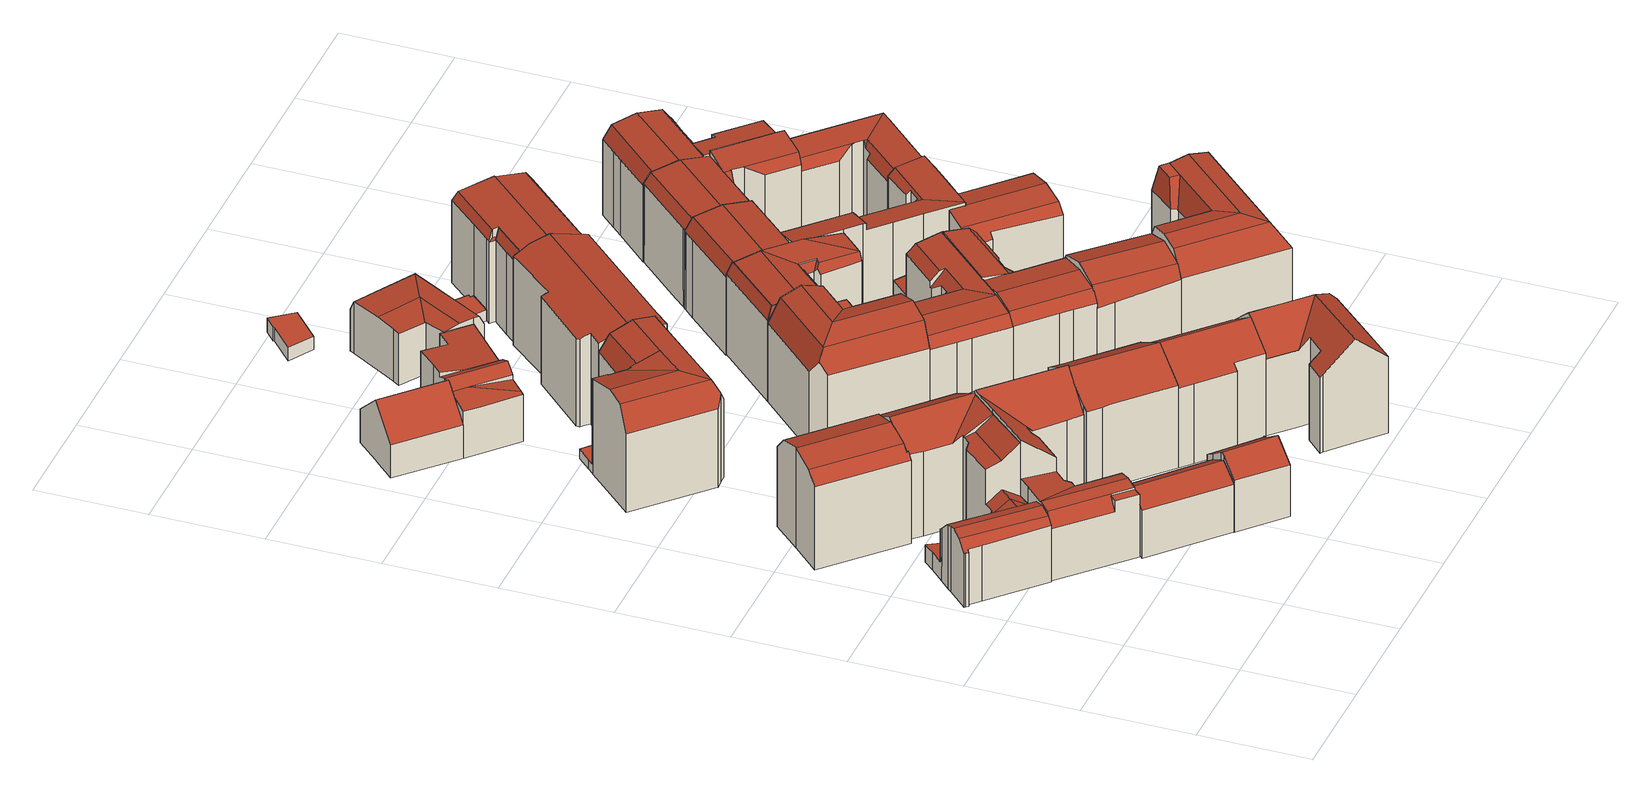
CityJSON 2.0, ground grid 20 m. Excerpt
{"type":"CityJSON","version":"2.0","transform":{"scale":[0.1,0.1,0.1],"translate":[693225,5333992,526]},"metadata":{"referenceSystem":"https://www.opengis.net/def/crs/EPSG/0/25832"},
"CityObjects":{
"building1":{"type":"Building","attributes":{"Gemeindeschluessel":"09162000","HoeheDach":"547.540","HoeheGrund":"527.199","Methode":"2000","NiedrigsteTraufeDesGebaeudes":"530.046","Geometrietyp2DReferenz":"3000","function":"31001_9998","roofType":"3100","measuredHeight":20.34,"storeysAboveGround":4},"geometry":[{"type":"MultiSurface","lod":"2","boundaries":[[[0,1,2,3,4,5]],[[6,7,8,9]],[[10,11,12,13,14,15]],[[16,17,18,19,20,0,5,21]],[[22,23,24,25]],[[26,27,28,29,30]],[[31,29,28,32,33,34,35,36,37,38]],[[26,30,39,40]],[[40,39,41,42]],[[43,44,42,41]],[[45,46,47,48]],[[49,8,7,47,46,50,51]],[[52,33,32,53]],[[31,43,41,39,30,29]],[[54,55,56,57]],[[1,58,59,56,55,2]],[[35,60,61,62,36]],[[63,24,23,64,65,66,45,48,67]],[[68,15,14,69,70,71]],[[72,17,16,73,74,75,22,25,76,6,9,11,10,77,78,79,80,81,82,83,84,54,57,61,60,85,52,53,27,26,40,42,44]],[[19,86,59,58,20]],[[6,76,67,48,47,7]],[[81,87,88,82]],[[80,79,70,69,89,90]],[[72,44,43,31,38]],[[91,92,93,94]],[[11,9,8,49,12]],[[82,88,95,83]],[[49,51,94,96,95,88,87,90,89,13,12]],[[53,32,28,27]],[[84,83,95,96,97]],[[78,71,70,79]],[[17,72,38,37,18]],[[85,34,33,52]],[[24,63,25]],[[60,35,34,85]],[[16,21,92,91,50,46,45,66,73]],[[14,13,89,69]],[[75,64,23,22]],[[61,57,56,59,86,62]],[[73,66,65,74]],[[54,84,97,3,2,55]],[[74,65,64,75]],[[0,20,58,1]],[[71,78,77,68]],[[19,18,37,36,62,86]],[[94,93,96]],[[50,91,94,51]],[[25,63,67,76]],[[3,97,96,93,4]],[[80,90,87,81]],[[68,77,10,15]],[[92,21,5,4,93]]],"semantics":{"surfaces":[{"type":"WallSurface"},{"type":"RoofSurface"},{"type":"GroundSurface"}],"values":[0,0,0,0,0,0,1,0,0,0,1,1,0,1,0,1,0,1,1,2,0,0,0,0,0,1,0,0,1,0,0,0,0,0,0,0,0,0,0,0,0,0,0,1,0,1,1,1,0,1,0,0,1]}}]},
"building2":{"type":"Building","attributes":{"Gemeindeschluessel":"09162000","HoeheDach":"546.830","HoeheGrund":"527.171","Methode":"2000","NiedrigsteTraufeDesGebaeudes":"542.713","Geometrietyp2DReferenz":"3000","function":"31001_1000","roofType":"3100","measuredHeight":19.66,"storeysAboveGround":5},"geometry":[{"type":"MultiSurface","lod":"2","boundaries":[[[98,99,100,101,102,103]],[[104,105,106,107]],[[100,108,109,110,101]],[[27,53,52,106,105,111,112,113,26]],[[114,98,103,115]],[[113,109,108,26]],[[111,105,104,115,103,102]],[[116,52,53,117]],[[112,111,102,101,110]],[[53,27,99,98,114,117]],[[52,116,107,106]],[[116,117,114,115,104,107]],[[112,110,109,113]],[[27,26,108,100,99]]],"semantics":{"surfaces":[{"type":"RoofSurface"},{"type":"WallSurface"},{"type":"GroundSurface"}],"values":[0,1,0,2,0,1,1,1,1,1,1,0,1,1]}}]},
"building3":{"type":"Building","attributes":{"Gemeindeschluessel":"09162000","HoeheDach":"539.327","HoeheGrund":"527.810","Methode":"1000","NiedrigsteTraufeDesGebaeudes":"537.065","Geometrietyp2DReferenz":"3000","function":"31001_1000","roofType":"3100","measuredHeight":11.52,"storeysAboveGround":2},"geometry":[{"type":"MultiSurface","lod":"2","boundaries":[[[118,119,120,121,122,123,124,125,126,127,128]],[[123,129,130,124]],[[131,132,133,134,135,136]],[[120,137,138,121]],[[120,119,118,132,131,137]],[[121,138,139,122]],[[128,133,132,118]],[[138,137,131,136,130,129,139]],[[126,135,134,127]],[[130,136,135,126,125,124]],[[122,139,129,123]],[[127,134,133,128]]],"semantics":{"surfaces":[{"type":"GroundSurface"},{"type":"WallSurface"},{"type":"RoofSurface"}],"values":[0,1,2,1,1,1,1,2,1,1,1,1]}}]},
"building4":{"type":"Building","attributes":{"Gemeindeschluessel":"09162000","HoeheDach":"548.520","HoeheGrund":"527.430","Methode":"2000","NiedrigsteTraufeDesGebaeudes":"537.523","Geometrietyp2DReferenz":"3000","function":"31001_1000","roofType":"3100","measuredHeight":21.09,"storeysAboveGround":4},"geometry":[{"type":"MultiSurface","lod":"2","boundaries":[[[140,141,142,143]],[[144,145,146,147,148,149,150,151]],[[152,153,148,147,154,155]],[[156,157,158]],[[159,160,161,162]],[[146,163,164,165,154,147]],[[166,167,168,141,140]],[[152,155,169,170]],[[171,172,173,174,175,176]],[[177,178,179,180,181,166,140,143,182,159,162,183,172,171,184,185,153,152,170,186,187]],[[188,161,160,189,142,141,190]],[[148,153,185,191,192,149]],[[193,150,149,192]],[[170,169,194,186]],[[195,188,190,196,197]],[[182,189,160,159]],[[191,196,190,168,167,193,192]],[[175,174,157,156]],[[143,142,189,182]],[[191,185,184,198,199,197,196]],[[146,145,179,178,163]],[[186,194,200,187]],[[184,171,176,201,202,198]],[[165,200,194,169,155,154]],[[141,168,190]],[[183,162,161,188,195,203]],[[144,180,179,145]],[[177,164,163,178]],[[180,144,151,181]],[[202,201,158]],[[183,203,173,172]],[[199,198,202,158,157]],[[177,187,200,165,164]],[[166,181,151,150,193,167]],[[195,197,199,157,174,173,203]],[[176,175,156,158,201]]],"semantics":{"surfaces":[{"type":"WallSurface"},{"type":"RoofSurface"},{"type":"GroundSurface"}],"values":[0,1,0,0,0,1,0,0,0,2,1,0,0,0,1,0,1,0,0,0,0,0,0,1,0,0,0,0,0,0,0,1,0,0,1,1]}}]},
"building5":{"type":"Building","attributes":{"Gemeindeschluessel":"09162000","HoeheDach":"540.733","HoeheGrund":"527.730","Methode":"2000","NiedrigsteTraufeDesGebaeudes":"536.759","Geometrietyp2DReferenz":"3000","function":"31001_1000","roofType":"3100","measuredHeight":13,"storeysAboveGround":3},"geometry":[{"type":"MultiSurface","lod":"2","boundaries":[[[204,205,206,207]],[[208,209,210,211,212,213]],[[214,215,216,217]],[[217,210,209,208,218,219,220,221,204,207,214]],[[212,211,216,215,206,205,222,223]],[[213,212,223,224,225]],[[224,223,222,221,220,219]],[[218,225,224,219]],[[208,213,225,218]],[[207,206,215,214]],[[217,216,211,210]],[[221,222,205,204]]],"semantics":{"surfaces":[{"type":"WallSurface"},{"type":"GroundSurface"},{"type":"RoofSurface"}],"values":[0,0,0,1,2,2,0,0,0,0,0,0]}}]},
"building6":{"type":"Building","attributes":{"Gemeindeschluessel":"09162000","HoeheDach":"547.360","HoeheGrund":"527.090","Methode":"2000","NiedrigsteTraufeDesGebaeudes":"528.860","Geometrietyp2DReferenz":"3000","function":"31001_9998","roofType":"3100","measuredHeight":20.27,"storeysAboveGround":5},"geometry":[{"type":"MultiSurface","lod":"2","boundaries":[[[226,227,228,229,230]],[[231,232,233,234,235,236,237,238,239,240,241,242,243,244,245,246,247,248,249,250,251,252,253,254,255,256,257]],[[258,259,260,261,262,263]],[[264,258,263,265,266,267]],[[261,260,268,257,256,255,254,253,269,270]],[[232,231,257,268,271,272]],[[273,274,275,276,251,250,249]],[[277,278,230,229,242,241,240]],[[279,280,273,249,248,247,246,281]],[[282,283,284,258,264,267,285]],[[262,261,270,286]],[[252,287,269,253]],[[284,288,272,271,268,260,259,258]],[[251,276,287,252]],[[265,263,280,279,281,289,278,277,266]],[[246,245,244,227,226,289,281]],[[230,278,289,226]],[[242,229,228,243]],[[286,270,269,287,276,275]],[[234,233,288,284,283,235]],[[243,228,227,244]],[[285,267,266,277,240,239,238,237]],[[262,286,274,273,280,263]],[[236,235,283,282,285,237]],[[286,262,286,275,274]],[[232,272,288,233]]],"semantics":{"surfaces":[{"type":"RoofSurface"},{"type":"GroundSurface"},{"type":"WallSurface"}],"values":[0,1,0,0,2,2,2,2,2,0,0,2,0,2,0,2,2,2,0,2,2,2,0,2,2,2]}}]},
"building7":{"type":"Building","attributes":{"Gemeindeschluessel":"09162000","HoeheDach":"538.811","HoeheGrund":"527.070","Methode":"1000","NiedrigsteTraufeDesGebaeudes":"533.576","Geometrietyp2DReferenz":"3000","function":"31001_1000","roofType":"3100","measuredHeight":11.74,"storeysAboveGround":2},"geometry":[{"type":"MultiSurface","lod":"2","boundaries":[[[290,291,292,293,294,295,296,297,298]],[[299,300,301,302,297,296,295,294]],[[303,304,305,301,300,299]],[[297,302,306,298]],[[298,306,307,290]],[[292,291,290,307,305,304]],[[293,303,299,294]],[[292,304,303,293]],[[305,307,306,302,301]]],"semantics":{"surfaces":[{"type":"GroundSurface"},{"type":"WallSurface"},{"type":"RoofSurface"}],"values":[0,1,2,1,1,1,1,1,2]}}]},
"building8":{"type":"Building","attributes":{"Gemeindeschluessel":"09162000","HoeheDach":"532.096","HoeheGrund":"527.720","Methode":"1000","NiedrigsteTraufeDesGebaeudes":"531.254","Geometrietyp2DReferenz":"3000","function":"31001_2000","roofType":"2100","measuredHeight":4.38},"geometry":[{"type":"MultiSurface","lod":"2","boundaries":[[[308,309,310,311,312,313]],[[312,311,310,314,315,214]],[[316,309,308,317]],[[317,308,313,217]],[[310,309,316,314]],[[217,313,312,214]],[[317,217,214,315,314,316]]],"semantics":{"surfaces":[{"type":"RoofSurface"},{"type":"WallSurface"},{"type":"GroundSurface"}],"values":[0,1,1,1,1,1,2]}}]},
"building9":{"type":"Building","attributes":{"Gemeindeschluessel":"09162000","HoeheDach":"547.782","HoeheGrund":"527.600","Methode":"1000","NiedrigsteTraufeDesGebaeudes":"543.523","Geometrietyp2DReferenz":"3000","function":"31001_1000","roofType":"3100","measuredHeight":20.18,"storeysAboveGround":4},"geometry":[{"type":"MultiSurface","lod":"2","boundaries":[[[318,319,320,321]],[[322,323,324,325,326,327,328,329,330,318,321]],[[321,320,331,322]],[[332,333,334,328,327]],[[330,335,319,318]],[[334,336,335,330,329,328]],[[324,323,322,331,337,338]],[[339,340,338,337,336,334,333,332]],[[325,324,338,340,339,326]],[[337,331,320,319,335,336]],[[326,339,332,327]]],"semantics":{"surfaces":[{"type":"WallSurface"},{"type":"GroundSurface"},{"type":"RoofSurface"}],"values":[0,1,0,0,0,0,0,2,0,2,0]}}]},
"building10":{"type":"Building","attributes":{"Gemeindeschluessel":"09162000","HoeheDach":"538.370","HoeheGrund":"527.140","Methode":"2000","NiedrigsteTraufeDesGebaeudes":"535.741","Geometrietyp2DReferenz":"3000","function":"31001_1000","roofType":"2100","measuredHeight":11.23,"storeysAboveGround":3},"geometry":[{"type":"MultiSurface","lod":"2","boundaries":[[[341,342,343,344,345,293]],[[346,347,348,349,350,342,341,293,351,292,352,290,353,298,354,355,356,357,358,359]],[[357,360,361,358]],[[362,363,364,290,352,292]],[[365,366,367]],[[342,350,349,348,347,346,359,368,369,367,366,370,371,372,373,343]],[[364,374,375,376,298,353,290]],[[344,343,373,377,378,345]],[[358,361,368,359]],[[298,376,379,354]],[[372,371,377]],[[345,378,362,292,351,293]],[[380,381,360,357,356,355]],[[370,366,365,374,364,363]],[[373,372,377]],[[365,375,374]],[[377,371,370,363,362,378]],[[365,367,369,368,361,360,381,380,379,376,375]],[[354,379,380,355]]],"semantics":{"surfaces":[{"type":"WallSurface"},{"type":"GroundSurface"},{"type":"RoofSurface"}],"values":[0,1,0,0,0,0,0,2,0,0,0,0,0,2,2,0,2,2,0]}}]},
"building11":{"type":"Building","attributes":{"Gemeindeschluessel":"09162000","HoeheDach":"547.700","HoeheGrund":"527.640","Methode":"1000","NiedrigsteTraufeDesGebaeudes":"543.027","Geometrietyp2DReferenz":"3000","function":"31001_1000","roofType":"3100","measuredHeight":20.06,"storeysAboveGround":4},"geometry":[{"type":"MultiSurface","lod":"2","boundaries":[[[382,383,384,385,386,331,387]],[[388,383,382,389]],[[390,391,392,393,321,394]],[[395,396,397,388,389,324,322,321,393,392]],[[387,331,322,324]],[[397,384,383,388]],[[386,391,390,394,331]],[[389,382,387,324]],[[322,331,394,321]],[[396,385,384,397]],[[396,395,392,391,386,385]]],"semantics":{"surfaces":[{"type":"RoofSurface"},{"type":"WallSurface"},{"type":"GroundSurface"}],"values":[0,1,1,2,1,1,0,1,1,1,1]}}]},
"building12":{"type":"Building","attributes":{"Gemeindeschluessel":"09162000","HoeheDach":"548.233","HoeheGrund":"527.367","Methode":"2000","NiedrigsteTraufeDesGebaeudes":"542.551","Geometrietyp2DReferenz":"3000","function":"31001_9998","roofType":"3100","measuredHeight":20.87,"storeysAboveGround":4},"geometry":[{"type":"MultiSurface","lod":"2","boundaries":[[[398,399,400]],[[401,402,400,403,404]],[[404,403,405,406,407]],[[408,409,410,411]],[[412,398,413,414]],[[414,413,415,416]],[[417,418,419,420]],[[411,410,421,407,406,422,423]],[[416,415,418,417]],[[424,425,426,427]],[[400,399,428,405,403]],[[405,428,429]],[[401,404,430,431]],[[408,411,423,412,414,416,417,420,424,427]],[[402,419,418,415,413,398,400]],[[421,410,409,432,430]],[[404,407,421,430]],[[408,427,426,432,409]],[[420,419,402,401,431,425,424]],[[429,422,406,405]],[[430,432,426,425,431]],[[412,423,422,429,428,399,398]]],"semantics":{"surfaces":[{"type":"WallSurface"},{"type":"RoofSurface"},{"type":"GroundSurface"}],"values":[0,1,1,0,0,0,0,0,0,0,1,0,1,2,1,1,1,0,0,1,1,0]}}]},
"building13":{"type":"Building","attributes":{"Gemeindeschluessel":"09162000","HoeheDach":"548.123","HoeheGrund":"527.850","Methode":"1000","NiedrigsteTraufeDesGebaeudes":"542.535","Geometrietyp2DReferenz":"3000","function":"31001_9998","roofType":"3100","measuredHeight":20.27,"storeysAboveGround":4},"geometry":[{"type":"MultiSurface","lod":"2","boundaries":[[[433,434,435,436,437,438,439]],[[440,441,442,443,444,445,446,447]],[[448,449,450,451]],[[452,453,454,455,451,450]],[[456,457,441,440]],[[435,458,459,460,461,436]],[[462,463,439,438,437,457,456,464,453,452,450,449]],[[465,461,460,466,444,443]],[[467,468,433,439,463,469]],[[468,470,458,435,434,433]],[[454,453,464,471]],[[472,437,436,461,465,443,442]],[[473,469,463,462,449,448]],[[459,458,470,468,467,469,473,448,451,455,454,471,474,447,446,445,444,466,460]],[[474,471,464,456,440,447]],[[457,437,472,442,441]]],"semantics":{"surfaces":[{"type":"RoofSurface"},{"type":"WallSurface"},{"type":"GroundSurface"}],"values":[0,1,1,1,0,1,0,1,1,1,1,0,1,2,1,0]}}]},
"building14":{"type":"Building","attributes":{"Gemeindeschluessel":"09162000","HoeheDach":"546.433","HoeheGrund":"527.160","Methode":"2000","NiedrigsteTraufeDesGebaeudes":"544.111","Geometrietyp2DReferenz":"3000","function":"31001_1000","roofType":"3100","measuredHeight":19.27,"storeysAboveGround":4},"geometry":[{"type":"MultiSurface","lod":"2","boundaries":[[[475,476,477,478,479,480]],[[481,482,483,484]],[[485,486,487,488,489,490]],[[491,492,493,494]],[[484,483,495,496]],[[497,498,499,491,494,500,481,484,496,501,502,503,504,505,489,488,487,506,507,508]],[[509,490,489,505,504,510]],[[497,476,475,498]],[[479,478,477,508,507,506,487,486]],[[480,479,486,485,490,509,510,511,512,513,495,483,482,514,493,492]],[[513,512,502,501,496,495]],[[499,498,475,480,492,491]],[[508,477,476,497]],[[512,511,510,504,503,502]],[[500,494,493,514,482,481]]],"semantics":{"surfaces":[{"type":"RoofSurface"},{"type":"WallSurface"},{"type":"GroundSurface"}],"values":[0,1,1,1,1,2,1,1,1,0,1,1,1,1,1]}}]},
"building15":{"type":"Building","attributes":{"Gemeindeschluessel":"09162000","HoeheDach":"544.700","HoeheGrund":"527.503","Methode":"2000","NiedrigsteTraufeDesGebaeudes":"541.056","Geometrietyp2DReferenz":"3000","function":"31001_9998","roofType":"3100","measuredHeight":17.2,"storeysAboveGround":4},"geometry":[{"type":"MultiSurface","lod":"2","boundaries":[[[515,516,517,518]],[[519,520,521,522]],[[515,523,524,525,516]],[[526,527,528,529]],[[521,530,531,532,522]],[[533,534,535,536,537,538]],[[518,517,539,540]],[[541,532,531,542]],[[529,528,543,544]],[[545,525,524,546,547,548,549]],[[534,533,550,551]],[[528,527,535,534,551,543]],[[552,548,547,553]],[[554,546,524,523]],[[537,542,531,530,538]],[[552,544,543,551,550,549,548]],[[533,545,549,550]],[[536,526,529,544,552,553,554,523,515,518,540,541,542,537]],[[519,539,517,516,525,545,520]],[[536,535,527,526]],[[533,538,530,521,520,545]],[[553,547,546,554]],[[541,540,539,519,522,532]]],"semantics":{"surfaces":[{"type":"WallSurface"},{"type":"RoofSurface"},{"type":"GroundSurface"}],"values":[0,0,0,0,1,0,0,0,0,1,1,1,0,0,0,0,1,2,1,0,1,0,0]}}]},
"building16":{"type":"Building","attributes":{"Gemeindeschluessel":"09162000","HoeheDach":"537.141","HoeheGrund":"526.760","Methode":"2000","NiedrigsteTraufeDesGebaeudes":"534.726","Geometrietyp2DReferenz":"3000","function":"31001_9998","roofType":"3100","measuredHeight":10.38,"storeysAboveGround":3},"geometry":[{"type":"MultiSurface","lod":"2","boundaries":[[[555,556,557,558,559,560,561,562]],[[563,564,565,566,567,568]],[[565,569,566]],[[570,571,572,573,574,575]],[[576,568,567,566,577,578,579]],[[580,581,582,583,584,585,586,557,556,555,562,575,574,573,587,588,589,590]],[[591,592,558,557,586,585]],[[582,581,563,568,576,583]],[[584,583,576,579,591,585]],[[593,577,566,594,595,572,571]],[[562,561,570,575]],[[596,569,565,590,589,588,597]],[[581,580,590,565,564,563]],[[560,559,577,593,571,570,561]],[[579,578,577,559,558,592,591]],[[572,595,597,588,587,573]],[[594,566,569,596,597,595]]],"semantics":{"surfaces":[{"type":"WallSurface"},{"type":"RoofSurface"},{"type":"GroundSurface"}],"values":[0,1,0,0,1,2,0,0,0,1,0,0,0,1,1,0,1]}}]},
"building17":{"type":"Building","attributes":{"Gemeindeschluessel":"09162000","HoeheDach":"545.738","HoeheGrund":"527.358","Methode":"2000","NiedrigsteTraufeDesGebaeudes":"542.927","Geometrietyp2DReferenz":"3000","function":"31001_9998","roofType":"3100","measuredHeight":18.38,"storeysAboveGround":4},"geometry":[{"type":"MultiSurface","lod":"2","boundaries":[[[598,599,600,601,602]],[[603,604,605,606]],[[607,608,609,610,611]],[[612,613,614]],[[615,616,617,618,609,608]],[[619,620,621,622,623]],[[624,625,613]],[[621,626,603,606,622]],[[411,423,627,628,625,624]],[[620,629,607,611,626,621]],[[630,631,605,604,632,610,609,618]],[[633,634,614]],[[635,634,636,637,601,623,605,631]],[[630,638,639,640,641,642,643,635,631]],[[627,423,599,598]],[[618,617,638,630]],[[632,604,603]],[[615,608,607,629]],[[606,605,623,622]],[[636,634,633]],[[615,629,620,619,600,599,423,411,640,639,616]],[[627,598,602,644,628]],[[635,643,612,614,634]],[[637,644,602,601]],[[643,642,613,612]],[[628,644,636,633,614,613,625]],[[619,623,601,600]],[[636,644,637]],[[411,624,641,640]],[[613,642,641,624]],[[639,638,617,616]],[[611,610,632,603,626]]],"semantics":{"surfaces":[{"type":"WallSurface"},{"type":"RoofSurface"},{"type":"GroundSurface"}],"values":[0,0,1,0,0,0,0,1,0,0,1,0,1,0,0,1,0,0,0,0,2,1,1,0,0,1,0,0,0,1,0,1]}}]},
"building18":{"type":"Building","attributes":{"Gemeindeschluessel":"09162000","HoeheDach":"529.308","HoeheGrund":"526.653","Methode":"2000","NiedrigsteTraufeDesGebaeudes":"529.111","Geometrietyp2DReferenz":"3000","function":"31001_2523","roofType":"1000","measuredHeight":2.65},"geometry":[{"type":"MultiSurface","lod":"2","boundaries":[[[645,646,647,648]],[[646,649,650,651,652,653,654,647]],[[655,651,650,656]],[[648,657,658,659,655,656,660,645]],[[657,654,653,658]],[[658,653,652,659]],[[660,649,646,645]],[[648,647,654,657]],[[656,650,649,660]],[[659,652,651,655]]],"semantics":{"surfaces":[{"type":"WallSurface"},{"type":"RoofSurface"},{"type":"GroundSurface"}],"values":[0,1,0,2,0,0,0,0,0,0]}}]},
"building19":{"type":"Building","attributes":{"Gemeindeschluessel":"09162000","HoeheDach":"546.330","HoeheGrund":"527.609","Methode":"2000","NiedrigsteTraufeDesGebaeudes":"541.416","Geometrietyp2DReferenz":"3000","function":"31001_9998","roofType":"3100","measuredHeight":18.72,"storeysAboveGround":4},"geometry":[{"type":"MultiSurface","lod":"2","boundaries":[[[661,662,663,664]],[[665,666,667,668]],[[669,670,671,672]],[[662,673,674,663]],[[675,676,677,678]],[[664,663,674,670,669,678,677]],[[675,678,669,672,665,668,679]],[[676,680,661,664,677]],[[676,675,679,680]],[[673,667,666,671,670,674]],[[668,667,673,662,661,680,679]],[[672,671,666,665]]],"semantics":{"surfaces":[{"type":"RoofSurface"},{"type":"WallSurface"},{"type":"GroundSurface"}],"values":[0,1,1,0,1,1,2,0,1,0,1,1]}}]},
"building20":{"type":"Building","attributes":{"Gemeindeschluessel":"09162000","HoeheDach":"529.139","HoeheGrund":"526.940","Methode":"1000","NiedrigsteTraufeDesGebaeudes":"529.139","Geometrietyp2DReferenz":"3000","function":"31001_2000","roofType":"1000","measuredHeight":2.2},"geometry":[{"type":"MultiSurface","lod":"2","boundaries":[[[681,682,683,684,685,686,687,688,689,690]],[[686,691,692,687]],[[693,694,690,689,688,695]],[[682,681,690,694,696,697]],[[698,697,696,694,693,695,692,691,699,700]],[[700,699,691,686,685,684]],[[683,682,697,698,700,684]],[[687,692,695,688]]],"semantics":{"surfaces":[{"type":"GroundSurface"},{"type":"WallSurface"},{"type":"RoofSurface"}],"values":[0,1,1,1,2,1,1,1]}}]},
"building21":{"type":"Building","attributes":{"Gemeindeschluessel":"09162000","HoeheDach":"528.718","HoeheGrund":"527.448","Methode":"2000","NiedrigsteTraufeDesGebaeudes":"528.483","Geometrietyp2DReferenz":"3000","function":"31001_2000","roofType":"1000","measuredHeight":1.27},"geometry":[{"type":"MultiSurface","lod":"2","boundaries":[[[701,702,703,704]],[[704,703,705,616]],[[639,706,702,701]],[[616,705,706,639]],[[703,702,706,705]],[[616,639,701,704]]],"semantics":{"surfaces":[{"type":"WallSurface"},{"type":"RoofSurface"},{"type":"GroundSurface"}],"values":[0,0,0,0,1,2]}}]},
"building22":{"type":"Building","attributes":{"Gemeindeschluessel":"09162000","HoeheDach":"545.084","HoeheGrund":"527.496","Methode":"2000","NiedrigsteTraufeDesGebaeudes":"531.390","Geometrietyp2DReferenz":"3000","function":"31001_9998","roofType":"3100","measuredHeight":17.59,"storeysAboveGround":4},"geometry":[{"type":"MultiSurface","lod":"2","boundaries":[[[707,708,709,710,711,712]],[[713,714,715,716]],[[717,718,719,720,721,722,723,724]],[[725,719,718,726]],[[727,728,729,730]],[[722,731,732,710,709,733,723]],[[734,735,736,737,738]],[[708,739,740,741,733,709]],[[742,721,720,743]],[[741,740,744,745,746]],[[741,746,724,723,733]],[[747,748,749,750,751,752]],[[753,754,755]],[[734,738,714,713]],[[756,729,728,757,712,711]],[[758,759,736,735]],[[760,761,759,758]],[[762,763,761,760]],[[764,715,714,738,737,753]],[[716,715,764,765,750,749,766]],[[707,712,757,767]],[[768,769,717,724,746,745,770]],[[771,772,763,762]],[[765,764,753,755,773]],[[537,744,740,739]],[[753,768,770,754]],[[766,749,748,774]],[[536,752,751,773,755,754,770,745,744,537]],[[775,747,752,536]],[[771,726,718,717,769,772]],[[776,742,743,725,726,771,762,760,758,735,734,713,716,766,774,775,536,537,739,708,707,767,727,730]],[[742,776,731,722,721]],[[737,736,759,761,763,772,769,768,753]],[[767,757,728,727]],[[732,756,711,710]],[[750,765,773,751]],[[776,730,729,756,732,731]],[[743,720,719,725]],[[774,748,747,775]]],"semantics":{"surfaces":[{"type":"WallSurface"},{"type":"RoofSurface"},{"type":"GroundSurface"}],"values":[0,0,1,0,0,1,0,0,0,1,0,1,0,0,1,0,0,0,1,0,0,0,0,1,0,1,0,0,0,0,2,0,1,0,1,1,0,0,0]}}]},
"building23":{"type":"Building","attributes":{"Gemeindeschluessel":"09162000","HoeheDach":"545.380","HoeheGrund":"527.005","Methode":"2000","NiedrigsteTraufeDesGebaeudes":"542.810","Geometrietyp2DReferenz":"3000","function":"31001_9998","roofType":"3100","measuredHeight":18.38,"storeysAboveGround":4},"geometry":[{"type":"MultiSurface","lod":"2","boundaries":[[[777,778,779,780,781,782,783]],[[784,785,786,787]],[[788,789,790,786,785]],[[791,792,793,794]],[[777,795,796,797,778]],[[798,799,800,801]],[[802,803,804,805]],[[794,793,803,802]],[[788,782,781,789]],[[806,780,792,807]],[[808,809,799,798]],[[791,810,811,807,792]],[[812,801,800,795,777,783]],[[808,813,797,796,809]],[[814,789,781,780,806]],[[811,790,789,814]],[[780,779,804,803,793,792]],[[813,805,804,779,778,797]],[[811,814,806,807]],[[784,812,783,782,788,785]],[[800,799,809,796,795]],[[787,786,790,811,810]],[[812,784,787,810,791,794,802,805,813,808,798,801]]],"semantics":{"surfaces":[{"type":"RoofSurface"},{"type":"WallSurface"},{"type":"GroundSurface"}],"values":[0,1,0,1,0,1,1,1,1,1,1,1,1,1,1,1,0,1,0,1,0,1,2]}}]},
"building24":{"type":"Building","attributes":{"Gemeindeschluessel":"09162000","HoeheDach":"533.573","HoeheGrund":"527.496","Methode":"2000","NiedrigsteTraufeDesGebaeudes":"532.804","Geometrietyp2DReferenz":"3000","function":"31001_2000","roofType":"1000","measuredHeight":6.08},"geometry":[{"type":"MultiSurface","lod":"2","boundaries":[[[739,815,816,537]],[[817,818,815,739]],[[542,819,818,817]],[[542,817,739,537]],[[537,816,819,542]],[[816,815,818,819]]],"semantics":{"surfaces":[{"type":"WallSurface"},{"type":"GroundSurface"},{"type":"RoofSurface"}],"values":[0,0,0,1,0,2]}}]},
"building25":{"type":"Building","attributes":{"Gemeindeschluessel":"09162000","HoeheDach":"545.380","HoeheGrund":"527.255","Methode":"2000","NiedrigsteTraufeDesGebaeudes":"541.291","Geometrietyp2DReferenz":"3000","function":"31001_1000","roofType":"3100","measuredHeight":18.12,"storeysAboveGround":4},"geometry":[{"type":"MultiSurface","lod":"2","boundaries":[[[820,821,822,823,824]],[[825,826,827,828]],[[829,830,831,832]],[[833,834,835,836,837,824,823,838]],[[839,840,841,842,843,844]],[[845,846,822,821]],[[847,826,825,848,849,829,832,850,851,852,853,845,821,820,854,855,856,857,858,859,860,861,862,863,864,865]],[[863,862,866,843,842]],[[839,867,847,865,840]],[[844,843,866,868,869,870,871]],[[872,873,838]],[[848,874,875,849]],[[852,876,877,853]],[[857,878,879,858]],[[857,856,835,834,880,878]],[[864,841,840,865]],[[859,870,869,860]],[[850,881,882,851]],[[852,851,882,883,884,885,876]],[[848,825,828,886,887,874]],[[832,831,881,850]],[[886,888,880,834,833,887]],[[827,867,839,844,888,886,828]],[[889,883,882,881,831,830]],[[854,837,836,855]],[[872,838,885,884,890]],[[820,824,837,854]],[[829,849,875,873,872,890,889,830]],[[826,847,867,827]],[[844,871,879,878,880,888]],[[861,868,866,862]],[[859,858,879,871,870]],[[855,836,835,856]],[[890,884,883,889]],[[823,822,846,877,876,885,838]],[[863,842,841,864]],[[853,877,846,845]],[[875,874,887,833,838,873]],[[860,869,868,861]]],"semantics":{"surfaces":[{"type":"WallSurface"},{"type":"RoofSurface"},{"type":"GroundSurface"}],"values":[0,0,0,1,1,0,2,0,0,1,0,0,0,0,0,0,0,0,0,0,0,0,1,1,0,1,0,0,0,1,0,0,0,1,1,0,0,1,0]}}]},
"building26":{"type":"Building","attributes":{"Gemeindeschluessel":"09162000","HoeheDach":"530.156","HoeheGrund":"527.560","Methode":"1000","NiedrigsteTraufeDesGebaeudes":"529.762","Geometrietyp2DReferenz":"3000","function":"31001_2000","roofType":"1000","measuredHeight":2.6},"geometry":[{"type":"MultiSurface","lod":"2","boundaries":[[[891,892,893,894]],[[895,896,897,898]],[[898,897,892,891]],[[895,898,891,894]],[[894,893,896,895]],[[893,892,897,896]]],"semantics":{"surfaces":[{"type":"WallSurface"},{"type":"GroundSurface"},{"type":"RoofSurface"}],"values":[0,0,0,1,0,2]}}]},
"building27":{"type":"Building","attributes":{"Gemeindeschluessel":"09162000","HoeheDach":"547.700","HoeheGrund":"527.727","Methode":"2000","NiedrigsteTraufeDesGebaeudes":"542.584","Geometrietyp2DReferenz":"3000","function":"31001_9998","roofType":"3100","measuredHeight":19.97,"storeysAboveGround":4},"geometry":[{"type":"MultiSurface","lod":"2","boundaries":[[[899,900,901,902,903]],[[904,905,906,907]],[[908,909,910,911,912,913,914,915,916]],[[909,908,917,918,919]],[[914,920,921,922,907,906,915]],[[921,920,923,924]],[[915,906,905,916]],[[909,919,925,910]],[[924,923,926,927]],[[917,928,899,903,918]],[[918,903,902,925,919]],[[899,928,905,904]],[[912,911,901,900,929,927,926]],[[930,924,927,929]],[[930,922,921,924]],[[930,904,907,922]],[[912,926,923,913]],[[911,910,925,902,901]],[[913,923,920,914]],[[908,916,905,928,917]],[[930,929,900,899,904]]],"semantics":{"surfaces":[{"type":"RoofSurface"},{"type":"GroundSurface"},{"type":"WallSurface"}],"values":[0,0,1,2,2,0,2,2,0,0,0,0,2,0,0,0,2,2,2,2,0]}}]},
"building28":{"type":"Building","attributes":{"Gemeindeschluessel":"09162000","HoeheDach":"529.843","HoeheGrund":"527.200","Methode":"1000","NiedrigsteTraufeDesGebaeudes":"529.843","Geometrietyp2DReferenz":"3000","function":"31001_2000","roofType":"1000","measuredHeight":2.64},"geometry":[{"type":"MultiSurface","lod":"2","boundaries":[[[931,932,933,934]],[[935,936,937,938]],[[937,932,931,938]],[[936,933,932,937]],[[935,934,933,936]],[[938,931,934,935]]],"semantics":{"surfaces":[{"type":"RoofSurface"},{"type":"GroundSurface"},{"type":"WallSurface"}],"values":[0,1,2,2,2,2]}}]},
"building29":{"type":"Building","attributes":{"Gemeindeschluessel":"09162000","HoeheDach":"529.860","HoeheGrund":"527.200","Methode":"1000","NiedrigsteTraufeDesGebaeudes":"529.860","Geometrietyp2DReferenz":"3000","function":"31001_2000","roofType":"1000","measuredHeight":2.66},"geometry":[{"type":"MultiSurface","lod":"2","boundaries":[[[939,940,941,942]],[[942,941,943,938]],[[938,937,939,942]],[[937,944,940,939]],[[938,943,944,937]],[[941,940,944,943]]],"semantics":{"surfaces":[{"type":"WallSurface"},{"type":"GroundSurface"},{"type":"RoofSurface"}],"values":[0,0,1,0,0,2]}}]},
"building30":{"type":"Building","attributes":{"Gemeindeschluessel":"09162000","HoeheDach":"545.210","HoeheGrund":"527.184","Methode":"2000","NiedrigsteTraufeDesGebaeudes":"542.199","Geometrietyp2DReferenz":"3000","function":"31001_2000","roofType":"3100","measuredHeight":18.03,"storeysAboveGround":4},"geometry":[{"type":"MultiSurface","lod":"2","boundaries":[[[851,945,946,947]],[[948,949,950,951,952]],[[953,954,955,956]],[[956,955,950,949]],[[957,958,959,960]],[[946,958,957,961,947]],[[962,963,964]],[[965,966,967,968]],[[969,970,971,972]],[[973,964,974,966,965]],[[852,948,952,963,962,975]],[[953,956,949,948,852,851,947,961,957,960,969,972]],[[950,955,954,976,951]],[[975,962,964,973]],[[960,959,967,966,974,977,970,969]],[[946,945,968,967,959,958]],[[964,977,974]],[[852,975,973,965,968,945,851]],[[963,952,951,976,971,970,977,964]],[[953,972,971,976,954]]],"semantics":{"surfaces":[{"type":"WallSurface"},{"type":"RoofSurface"},{"type":"GroundSurface"}],"values":[0,0,0,0,0,0,1,1,0,1,0,2,1,1,0,1,0,0,1,0]}}]},
"building31":{"type":"Building","attributes":{"Gemeindeschluessel":"09162000","HoeheDach":"530.019","HoeheGrund":"527.160","Methode":"1000","NiedrigsteTraufeDesGebaeudes":"529.594","Geometrietyp2DReferenz":"3000","function":"51009_1610","roofType":"1000","measuredHeight":2.86},"geometry":[{"type":"MultiSurface","lod":"2","boundaries":[[[978,979,980,981]],[[982,983,984,985]],[[984,979,978,985]],[[983,980,979,984]],[[985,978,981,982]],[[982,981,980,983]]],"semantics":{"surfaces":[{"type":"RoofSurface"},{"type":"GroundSurface"},{"type":"WallSurface"}],"values":[0,1,2,2,2,2]}}]},
"building32":{"type":"Building","attributes":{"Gemeindeschluessel":"09162000","HoeheDach":"533.523","HoeheGrund":"527.523","Methode":"3220","NiedrigsteTraufeDesGebaeudes":"533.523","Geometrietyp2DReferenz":"3000","function":"31001_2000","roofType":"9999","measuredHeight":6},"geometry":[{"type":"MultiSurface","lod":"2","boundaries":[[[986,767,707,987]],[[988,989,767,986]],[[990,988,986,987]],[[989,991,707,767]],[[990,991,989,988]],[[991,990,987,707]]],"semantics":{"surfaces":[{"type":"GroundSurface"},{"type":"WallSurface"},{"type":"RoofSurface"}],"values":[0,1,1,1,2,1]}}]},
"building33":{"type":"Building","attributes":{"Gemeindeschluessel":"09162000","HoeheDach":"545.148","HoeheGrund":"527.164","Methode":"2000","NiedrigsteTraufeDesGebaeudes":"541.810","Geometrietyp2DReferenz":"3000","function":"31001_2000","roofType":"3100","measuredHeight":17.98,"storeysAboveGround":4},"geometry":[{"type":"MultiSurface","lod":"2","boundaries":[[[992,993,994,995]],[[996,997,998,999]],[[1000,1001,1002,1003]],[[969,1004,1005,1006,1000,1003,1007,960]],[[1008,1009,1010,1011]],[[1011,1010,1012,1013]],[[960,1007,1009,1008]],[[999,1014,1015,1016,1017,1018,1019]],[[1020,995,996]],[[997,996,995,994,1021]],[[1018,1001,1000,1006,1022,1019]],[[1020,996,999,1019]],[[1023,1016,1015,1024]],[[1025,1017,1016,1023]],[[1024,1015,1014,1026]],[[1003,1002,1012,1010,1009,1007]],[[1006,1005,1022]],[[969,960,1008,1011,1013,1025,1023,1024,1026,998,997,1021,1027]],[[1021,994,993,1027]],[[1013,1012,1002,1001,1018,1017,1025]],[[1020,1019,1022,1005,1004,992,995]],[[999,998,1026,1014]],[[969,1027,993,992,1004]]],"semantics":{"surfaces":[{"type":"RoofSurface"},{"type":"WallSurface"},{"type":"GroundSurface"}],"values":[0,1,0,1,1,1,1,0,1,1,0,0,1,1,1,0,1,2,1,1,0,1,1]}}]},
"building34":{"type":"Building","attributes":{"Gemeindeschluessel":"09162000","HoeheDach":"543.284","HoeheGrund":"527.210","Methode":"2000","NiedrigsteTraufeDesGebaeudes":"540.744","Geometrietyp2DReferenz":"3000","function":"31001_9998","roofType":"1000","measuredHeight":16.07,"storeysAboveGround":4},"geometry":[{"type":"MultiSurface","lod":"2","boundaries":[[[1028,863,862,1029,1030,1031,1032,1033,953,972,1034,1035]],[[1032,1036,1037,1033]],[[1038,1034,972,1039]],[[1038,1039,1040,1041,1042,1043,1044]],[[862,1045,1046,1029]],[[1047,1044,1048,1049,1046,1045]],[[1050,1051,1038,1044,1047,1052]],[[1034,1038,1051,1035]],[[1028,1050,1052,863]],[[1029,1046,1049,1030]],[[1037,1036,1041,1040,1053]],[[1032,1031,1042,1041,1036]],[[862,863,1052,1047,1045]],[[1050,1028,1035,1051]],[[1033,1037,1053,953]],[[1031,1030,1049,1048,1043,1042]],[[972,953,1053,1040,1039]],[[1044,1043,1048]]],"semantics":{"surfaces":[{"type":"GroundSurface"},{"type":"WallSurface"},{"type":"RoofSurface"}],"values":[0,1,1,2,1,2,2,1,1,1,2,1,1,1,1,1,1,2]}}]}
},
"vertices":[
[199,452,214],[175,475,189],[154,495,181],[154,495,113],[175,475,133],[199,452,111],[40,512,12],[40,512,138],[45,518,136],[45,518,12],[87,561,12],[63,536,12],[63,536,114],[66,540,110],[66,540,46],[87,561,46],[184,434,12],[264,525,12],[264,525,214],[261,522,214],[261,522,213],[184,434,110],[10,470,12],[10,470,116],[7,474,116],[7,474,12],[240,723,12],[192,673,12],[192,673,213],[194,675,215],[240,723,174],[306,571,215],[152,630,176],[155,628,177],[156,627,177],[174,609,176],[212,573,176],[304,569,214],[305,570,215],[243,720,174],[243,720,12],[262,702,174],[262,702,12],[350,620,174],[350,620,12],[130,378,134],[146,395,140],[34,505,140],[18,489,134],[49,522,134],[162,411,134],[138,434,134],[155,628,12],[152,630,12],[196,544,12],[196,544,181],[212,546,184],[212,546,12],[238,544,189],[223,558,184],[174,609,12],[225,561,12],[225,561,186],[7,474,117],[13,473,120],[32,455,120],[122,370,122],[5,476,116],[104,580,46],[91,515,40],[126,558,41],[106,578,46],[305,570,12],[122,370,12],[32,455,12],[13,473,12],[5,476,12],[104,580,12],[106,578,12],[126,558,12],[90,512,12],[115,486,12],[113,483,12],[121,476,12],[140,479,12],[156,627,12],[223,558,186],[115,486,113],[113,483,117],[91,515,110],[90,512,113],[179,429,110],[180,429,110],[155,453,133],[139,435,133],[121,476,117],[130,477,110],[140,479,114],
[190,671,208],[192,673,207],[223,705,195],[99,821,195],[69,789,208],[67,788,208],[21,739,173],[21,739,12],[147,620,12],[147,620,173],[240,723,167],[118,837,167],[116,839,168],[69,789,12],[116,839,12],[118,837,12],[158,637,195],[35,754,195],[155,628,184],[152,630,184],
[385,177,18],[378,171,18],[378,170,18],[351,142,18],[229,254,18],[236,261,18],[254,281,18],[255,282,18],[263,291,18],[281,311,18],[405,199,18],[236,261,117],[254,281,133],[378,171,133],[385,177,128],[405,199,111],[281,311,111],[263,291,126],[255,282,133],[378,170,133],[351,142,111],[229,254,111],
[226,375,14],[226,375,124],[234,368,123],[234,368,14],[290,467,172],[304,481,171],[312,473,161],[298,563,221],[264,525,221],[200,452,219],[246,408,166],[294,456,163],[305,570,14],[264,525,14],[301,566,225],[305,570,220],[217,303,136],[217,303,139],[215,302,136],[290,319,14],[290,319,119],[281,310,134],[281,310,14],[357,432,162],[380,411,163],[420,453,225],[227,389,14],[227,389,139],[226,375,139],[350,620,163],[350,620,14],[236,261,14],[254,281,14],[254,281,141],[247,274,139],[247,274,136],[236,261,136],[380,411,14],[357,432,14],[304,481,14],[290,467,14],[294,456,14],[236,369,14],[263,291,14],[122,370,14],[184,434,14],[447,527,14],[470,506,14],[279,308,139],[236,369,120],[218,366,139],[184,434,143],[200,452,143],[246,408,139],[447,527,163],[263,291,144],[151,400,143],[150,399,144],[122,370,115],[134,382,139],[470,506,163],[204,291,136],[204,291,115],[263,291,143],
[405,199,17],[405,199,122],[420,214,108],[420,214,17],[426,74,17],[457,106,17],[458,108,17],[458,108,146],[457,106,147],[426,74,117],[497,148,17],[497,148,108],[495,146,109],[495,146,17],[351,142,17],[378,170,17],[380,173,17],[385,177,17],[385,177,143],[380,173,147],[378,170,145],[351,142,118],
[176,1153,29],[209,1188,29],[189,1206,29],[165,1181,29],[156,1172,29],[219,970,11],[219,969,11],[205,969,11],[204,969,11],[189,968,11],[188,969,11],[70,1081,11],[86,1097,11],[111,1124,11],[154,1170,11],[156,1172,11],[165,1181,11],[189,1206,11],[209,1188,11],[176,1153,11],[174,1151,11],[196,1131,11],[197,1129,11],[204,1123,11],[205,1125,11],[214,1135,11],[213,1148,11],[264,1201,11],[279,1188,11],[311,1160,11],[341,1134,11],[358,1119,11],[203,985,208],[228,1012,208],[341,1134,208],[311,1160,214],[244,1088,214],[200,1040,214],[174,1013,208],[153,1085,214],[111,1124,214],[86,1097,208],[358,1119,164],[264,1201,171],[279,1188,201],[219,970,164],[219,969,164],[204,1123,198],[205,1125,198],[205,1125,184],[214,1135,184],[154,1170,196],[156,1172,195],[196,1131,196],[197,1129,196],[174,1151,196],[188,969,164],[189,968,164],[204,969,185],[70,1081,164],[213,1117,201],[213,1148,169],[205,969,183],[176,1153,195],
[172,1431,11],[163,1422,11],[162,1420,11],[123,1381,11],[29,1470,11],[66,1508,11],[69,1511,11],[108,1552,11],[203,1462,11],[29,1470,76],[66,1508,125],[69,1511,128],[108,1552,76],[123,1381,76],[162,1420,126],[163,1422,128],[203,1462,76],[172,1431,116],
[524,119,53],[578,175,53],[519,172,61],[516,169,61],[497,148,61],[495,146,61],[519,172,17],[516,169,17],[578,175,17],[524,119,17],
[490,486,16],[490,486,176],[590,392,176],[590,392,16],[543,342,16],[542,341,16],[495,292,16],[405,375,16],[395,384,16],[374,404,16],[380,411,16],[422,455,16],[470,506,16],[543,342,217],[374,404,175],[374,404,176],[380,411,181],[470,506,176],[422,455,218],[542,341,218],[495,292,176],[395,384,175],[405,375,176],
[146,1359,11],[202,1308,11],[202,1308,102],[146,1359,102],[123,1381,102],[334,1424,11],[271,1369,11],[253,1353,11],[236,1338,11],[207,1313,11],[155,1413,11],[171,1430,11],[188,1447,11],[235,1496,11],[284,1467,11],[286,1469,11],[308,1491,11],[316,1486,11],[371,1456,11],[308,1491,110],[316,1486,109],[162,1420,117],[171,1430,124],[172,1431,123],[223,1414,112],[271,1369,112],[271,1369,99],[371,1456,97],[334,1424,98],[253,1353,124],[236,1338,112],[236,1338,103],[207,1313,104],[188,1447,112],[188,1447,121],[203,1462,121],[178,1392,112],[155,1413,112],[235,1496,121],[284,1467,110],[286,1469,110],
[516,272,170],[573,220,171],[582,229,179],[625,190,180],[663,230,217],[495,292,170],[573,220,16],[516,272,16],[610,373,170],[710,280,170],[710,280,16],[610,373,16],[590,392,170],[663,230,16],[625,190,16],[582,229,16],
[485,853,186],[485,853,209],[477,845,209],[510,754,222],[539,785,209],[464,857,209],[407,853,222],[480,873,209],[515,910,209],[488,937,222],[336,866,14],[336,866,166],[444,978,166],[444,978,14],[485,853,14],[487,844,196],[487,844,14],[493,839,196],[493,839,14],[512,839,14],[512,839,170],[554,800,167],[554,800,14],[460,963,209],[528,898,166],[528,898,14],[468,709,14],[468,709,166],[336,835,167],[336,835,14],[492,861,209],[492,861,166],[350,848,209],[481,723,209],[336,849,189],
[703,9,168],[757,67,168],[828,144,168],[827,157,176],[755,154,221],[713,109,221],[658,49,221],[625,190,168],[626,191,168],[668,236,221],[710,280,168],[710,280,19],[668,236,19],[626,191,19],[625,190,19],[610,91,19],[610,91,165],[640,121,166],[640,121,19],[641,120,168],[656,107,185],[656,107,19],[641,120,19],[668,150,168],[669,150,168],[828,144,19],[827,157,19],[827,170,19],[827,170,168],[613,90,168],[615,88,170],[684,136,186],[752,241,168],[752,241,19],[658,49,19],[703,9,19],[615,88,19],[757,67,19],[684,136,19],[710,196,221],[613,90,19],[668,150,19],
[358,1119,185],[383,1146,185],[555,1328,185],[512,1374,203],[509,1377,204],[307,1164,204],[272,1237,12],[272,1237,182],[272,1243,181],[272,1243,12],[470,1411,189],[485,1403,194],[485,1403,12],[470,1411,12],[459,1417,12],[459,1417,186],[264,1201,12],[264,1201,188],[286,1223,188],[286,1223,12],[366,1338,182],[366,1338,12],[383,1146,12],[358,1119,12],[307,1164,12],[278,1231,12],[373,1332,12],[376,1329,12],[444,1408,12],[454,1419,12],[455,1419,12],[509,1377,12],[512,1374,12],[555,1328,12],[455,1419,185],[454,1419,184],[444,1408,185],[376,1329,186],[373,1332,185],[278,1231,185],
[634,742,15],[634,742,162],[647,756,162],[647,756,15],[653,777,151],[672,759,180],[665,766,178],[653,777,162],[619,755,15],[619,755,151],[626,749,151],[522,657,15],[522,657,163],[504,675,163],[504,675,15],[725,829,178],[719,835,170],[713,841,162],[620,651,187],[588,617,180],[577,606,163],[577,606,15],[758,798,15],[758,798,187],[651,774,151],[651,774,15],[713,841,15],[719,835,15],[468,709,163],[468,709,15],[627,711,180],[612,748,162],[591,768,162],[554,800,164],[544,790,180],[511,754,187],[478,720,180],[554,800,15],[591,768,15],[612,748,15],
[329,1526,8],[331,1525,8],[332,1524,8],[332,1524,108],[331,1525,108],[329,1526,108],[286,1553,108],[286,1553,8],[390,1445,87],[468,1584,87],[472,1591,87],[459,1590,107],[399,1483,107],[381,1450,107],[472,1591,88],[295,1566,109],[316,1600,111],[347,1652,108],[347,1652,8],[316,1600,8],[295,1566,8],[371,1456,109],[393,1557,111],[363,1503,111],[345,1470,111],[468,1584,8],[390,1445,8],[381,1450,8],[371,1456,8],[345,1470,8],[316,1486,8],[331,1521,8],[348,1654,8],[352,1661,8],[463,1597,8],[472,1591,8],[316,1486,108],[331,1521,108],[357,1577,111],[387,1631,107],[348,1654,107],[463,1597,88],[352,1661,88],
[575,948,169],[575,948,14],[573,966,14],[573,966,189],[573,966,191],[613,957,187],[613,957,189],[588,981,189],[588,981,187],[601,946,169],[655,896,172],[660,901,187],[607,951,187],[601,951,178],[459,977,189],[459,977,191],[468,969,191],[655,896,14],[674,916,14],[674,916,187],[660,902,187],[582,975,14],[601,958,14],[601,958,171],[582,975,170],[582,975,189],[444,978,170],[444,978,171],[601,958,170],[528,898,170],[528,899,170],[601,946,14],[648,993,197],[592,1045,197],[608,952,187],[495,943,191],[495,943,197],[592,1046,197],[518,921,191],[525,914,189],[700,944,187],[700,944,14],[547,1088,14],[547,1088,170],[555,1080,191],[555,1080,189],[525,914,191],
[338,1719,6],[338,1719,31],[292,1745,33],[292,1745,6],[393,1768,31],[361,1803,33],[359,1805,33],[358,1806,33],[338,1788,33],[339,1787,33],[359,1805,6],[361,1803,6],[339,1787,6],[338,1788,6],[358,1806,6],[393,1768,6],
[804,409,189],[837,444,203],[731,551,203],[698,516,189],[882,491,16],[882,491,160],[876,485,174],[876,485,16],[776,598,16],[776,598,160],[798,576,159],[798,576,16],[870,478,189],[764,585,189],[709,481,16],[709,481,156],[686,503,154],[686,503,16],[796,400,16],[796,400,165],
[526,1506,9],[507,1485,9],[475,1510,9],[463,1519,9],[463,1520,9],[494,1561,9],[537,1527,9],[533,1523,9],[537,1520,9],[538,1519,9],[494,1561,31],[537,1527,31],[537,1520,31],[538,1519,31],[533,1523,31],[526,1506,31],[507,1485,31],[475,1510,31],[463,1520,31],[463,1519,31],
[725,920,14],[725,920,27],[700,893,25],[700,893,14],[674,916,25],[700,944,27],
[901,839,15],[859,794,15],[859,794,175],[859,795,175],[890,828,167],[901,839,147],[745,628,15],[745,628,162],[776,598,162],[776,598,15],[797,753,145],[798,754,146],[822,733,147],[829,740,155],[921,649,152],[934,662,167],[807,782,167],[788,762,145],[822,733,15],[798,754,15],[1006,740,15],[1006,740,146],[1005,739,149],[1005,739,15],[952,682,172],[965,695,175],[838,814,175],[726,645,15],[718,653,15],[718,653,163],[719,652,162],[726,645,162],[804,846,15],[804,846,61],[838,814,54],[921,649,15],[829,740,15],[758,798,61],[754,794,61],[788,762,54],[637,550,164],[656,532,164],[686,503,164],[697,514,184],[587,617,184],[577,606,164],[688,656,184],[654,688,191],[654,688,184],[995,729,167],[944,800,145],[723,658,15],[723,658,164],[709,671,15],[709,671,180],[724,686,15],[724,686,180],[764,585,184],[730,549,191],[686,503,15],[944,800,15],[788,762,184],[797,753,173],[754,794,191],[740,692,15],[740,692,173],[621,652,191],[656,532,15],[637,550,15],[952,682,15],
[509,1377,194],[645,1524,194],[598,1568,184],[515,1478,184],[523,1470,186],[469,1412,186],[485,1403,189],[459,1417,10],[459,1417,169],[482,1441,169],[482,1441,10],[469,1412,184],[523,1470,184],[510,1470,170],[501,1478,10],[501,1478,170],[507,1485,169],[507,1485,10],[548,1335,184],[687,1485,184],[647,1522,193],[578,1353,10],[578,1353,170],[555,1328,170],[555,1328,10],[538,1519,10],[538,1519,169],[590,1576,169],[590,1576,10],[515,1478,168],[501,1478,168],[695,1477,10],[695,1477,168],[510,1470,10],[510,1470,168],[485,1403,10],[647,1522,10],[523,1470,168],
[804,846,76],[758,798,76],[764,883,15],[764,883,68],[719,835,68],
[691,1047,12],[689,1049,12],[689,1049,168],[690,1047,163],[691,1047,163],[764,883,12],[804,846,12],[804,846,181],[764,883,181],[547,1088,12],[547,1088,163],[628,1176,163],[628,1176,12],[762,951,186],[774,965,166],[721,1015,166],[689,1028,179],[681,1036,178],[667,1040,186],[860,796,181],[901,839,181],[935,875,181],[961,903,181],[923,939,174],[853,865,174],[723,1086,12],[723,1086,168],[859,794,12],[725,920,12],[700,944,12],[647,1195,12],[649,1198,12],[744,1108,12],[742,1106,12],[681,1036,12],[689,1028,12],[721,1015,12],[836,907,12],[843,888,12],[857,875,12],[875,894,12],[870,900,12],[914,948,12],[961,903,12],[935,875,12],[901,839,12],[914,948,161],[859,794,181],[870,900,163],[875,894,170],[857,875,170],[852,880,163],[634,1005,186],[634,1005,194],[725,920,194],[700,944,194],[744,1108,167],[742,1106,167],[836,907,153],[843,888,163],[774,965,153],[647,1195,163],[649,1198,163],[659,1188,186],[698,1151,194],[736,1115,186],[729,916,181],[729,916,194],[762,951,174],[557,1078,186],[596,1042,194],
[909,636,16],[909,636,38],[875,600,42],[875,600,16],[824,648,16],[824,648,42],[857,685,38],[857,685,16],
[1014,484,210],[1040,512,210],[1030,521,210],[1026,524,210],[1001,496,210],[936,400,210],[938,428,168],[876,485,171],[862,470,210],[980,474,17],[972,484,17],[1017,533,17],[1030,521,17],[1111,445,17],[941,263,17],[796,400,17],[876,485,17],[938,428,17],[980,474,167],[973,484,170],[972,484,169],[796,400,167],[813,419,210],[837,444,217],[941,263,167],[938,301,210],[1017,533,167],[1111,445,167],[1091,464,210],[979,474,166],[1065,488,217],[937,350,217],
[803,1008,38],[820,1026,38],[784,1060,38],[767,1042,38],[767,1042,12],[784,1060,12],[820,1026,12],[803,1008,12],
[853,995,12],[853,995,39],[836,976,39],[836,976,12],[803,1008,39],[820,1026,39],
[649,1198,164],[653,1202,164],[653,1202,12],[812,1180,12],[828,1163,12],[828,1163,181],[825,1166,182],[812,1180,182],[893,1089,12],[893,1089,162],[846,1133,162],[846,1133,12],[749,1305,12],[749,1305,164],[751,1307,164],[751,1307,12],[669,1220,12],[805,1172,162],[811,1179,182],[802,1188,182],[697,1152,190],[799,1262,190],[761,1298,182],[659,1188,182],[927,1142,12],[927,1142,192],[935,1134,192],[935,1134,12],[735,1116,182],[838,1226,182],[744,1108,163],[899,1096,182],[838,1226,192],
[841,1026,40],[870,1057,36],[825,1101,36],[795,1070,40],[795,1070,12],[825,1101,12],[870,1057,12],[841,1026,12],
[967,846,15],[935,875,15],[967,846,75],[944,800,75],[935,875,75],[901,839,75],
[963,1181,182],[972,1192,166],[915,1245,166],[897,1244,182],[897,1244,158],[897,1244,12],[880,1260,12],[880,1260,159],[797,1264,191],[900,1374,191],[865,1404,183],[763,1296,183],[927,1142,186],[830,1233,186],[830,1233,183],[751,1307,159],[810,1369,12],[810,1369,159],[826,1386,159],[826,1386,12],[853,1415,159],[853,1415,12],[902,1283,159],[918,1301,159],[947,1331,159],[942,1336,168],[934,1343,183],[860,1264,183],[890,1236,183],[915,1245,12],[859,1264,183],[947,1331,12],[918,1301,12],[942,1336,12],[902,1283,12],[972,1192,12],
[986,930,12],[965,1003,12],[970,999,12],[987,1018,12],[971,1032,12],[943,1042,12],[1064,1012,12],[1048,995,12],[971,1032,166],[943,1042,149],[1064,1012,173],[935,1134,173],[902,1098,167],[977,1027,167],[987,1018,167],[987,1017,167],[992,1013,167],[914,948,149],[965,1003,147],[923,939,167],[982,1012,157],[970,999,157],[986,930,173],[1048,995,173],[961,903,173],[893,1089,149]
]}
